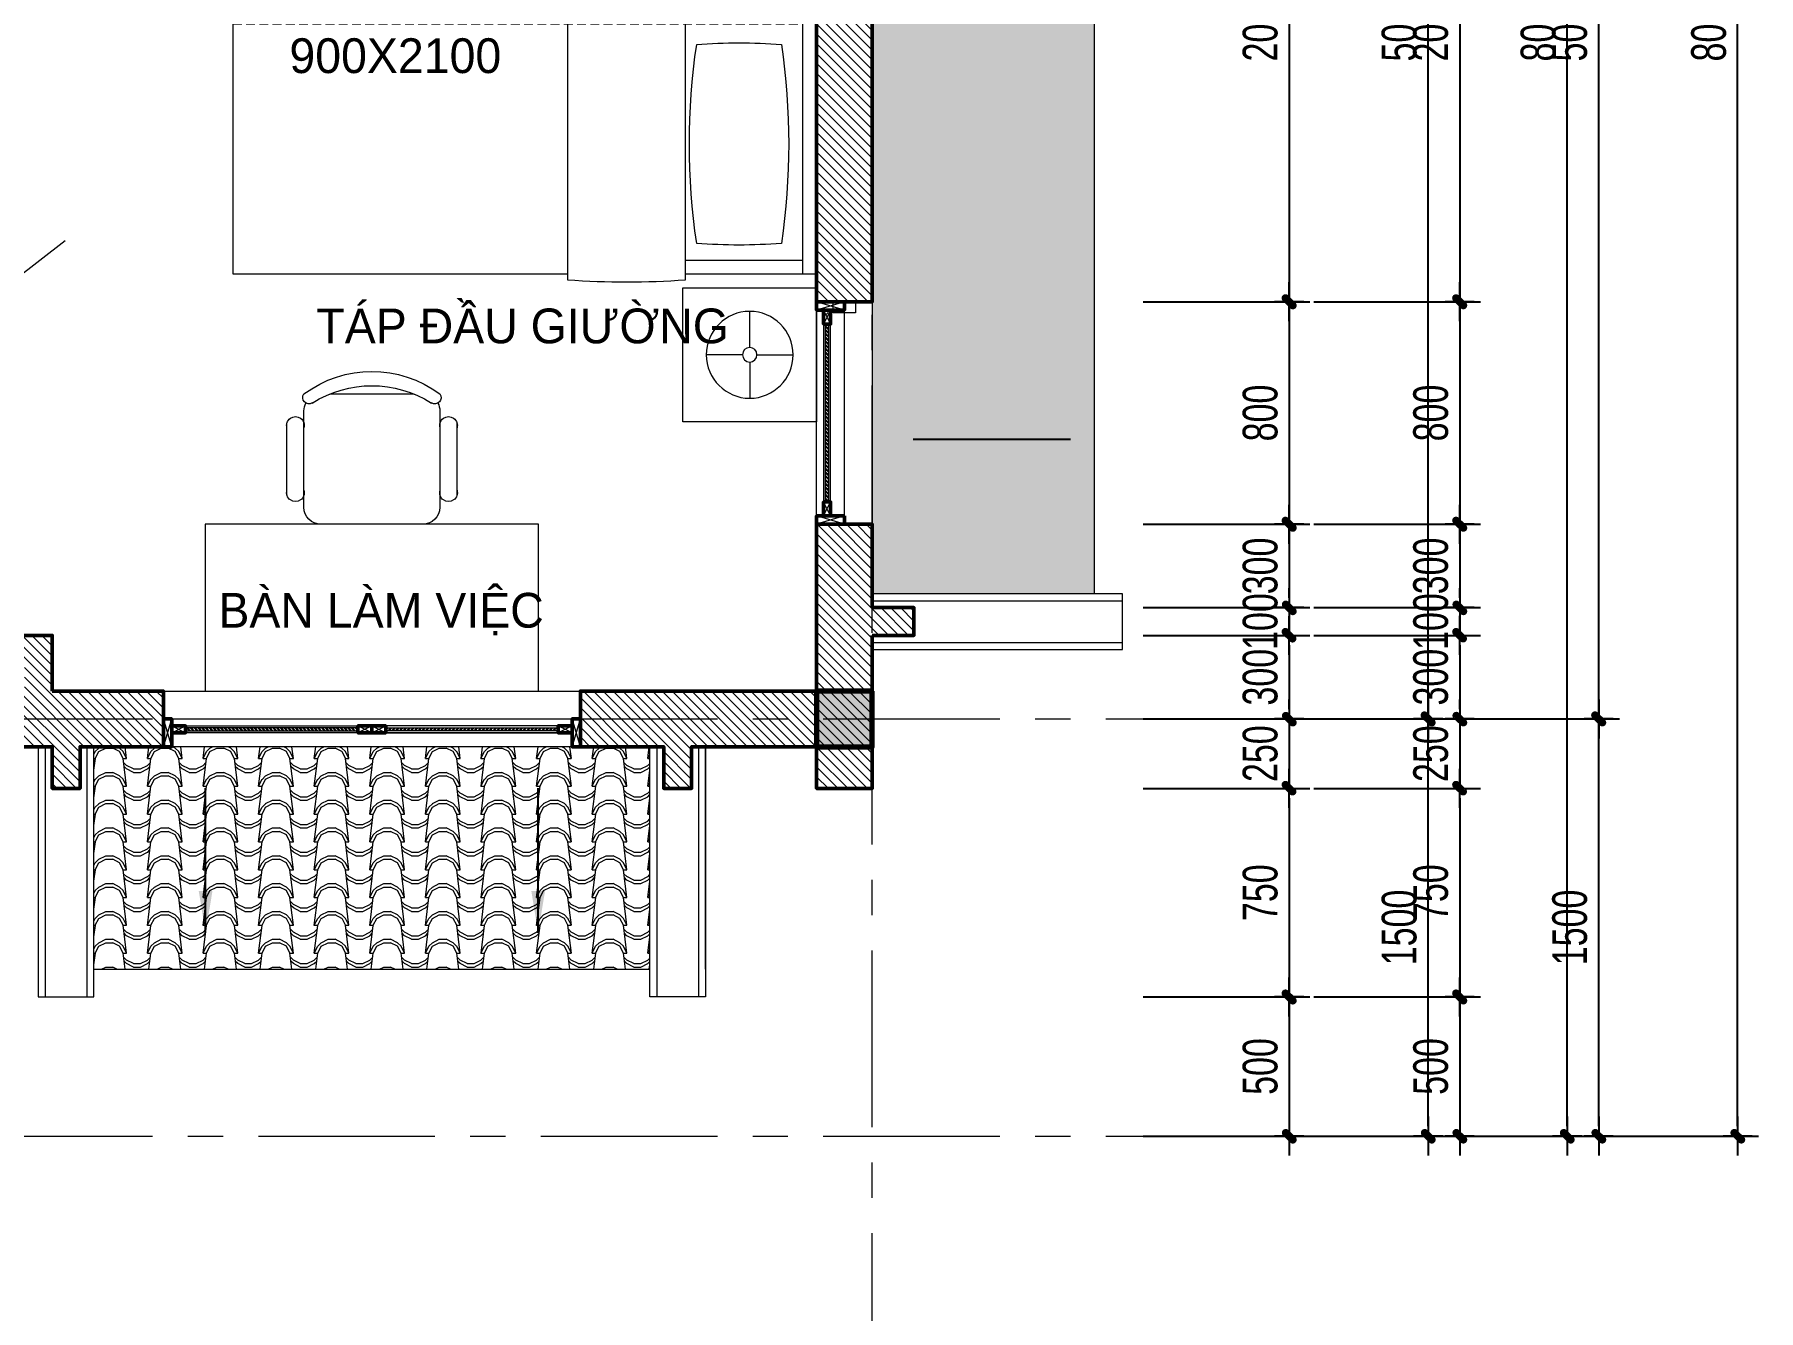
# Model space of a CAD drawing. Header units: inches. Extents: x 88947 to 296847, y 35049 to 161062.
# Drawn here: x 195134 to 201336, y 63079 to 67668 of the extents above; entities that cross this region are included whole.
import ezdxf
from ezdxf.enums import TextEntityAlignment as Align

# ---------------------------------------------------------------- set-up
doc = ezdxf.new("R2010")
doc.units = ezdxf.units.IN
doc.header["$MEASUREMENT"] = 0
doc.header["$PDMODE"] = 1
for name, pattern in [('ACAD_ISO03W100', [30, 12, -18]), ('CENTER', [50.8, 31.75, -6.35, 6.35, -6.35]), ('DASHED2', [9.525, 6.35, -3.175])]:
    doc.linetypes.add(name, pattern=pattern)
for name, color, linetype, lineweight in [('A-Dims', 145, 'Continuous', 25), ('A-Text', 30, 'Continuous', 9), ('CUA', 42, 'Continuous', 20), ('DIM', 7, 'Continuous', 25), ('HACTH', 8, 'Continuous', 5), ('HATCH', 8, 'Continuous', 5), ('KHUNG 1', 6, 'Continuous', 70), ('mb$0$CUA', 42, 'Continuous', 20), ('mb$0$HATCH', 69, 'Continuous', 15), ('mb$0$net cat', 51, 'Continuous', 50), ('mb$0$net manh', 251, 'Continuous', 5), ('netthay', 254, 'Continuous', 25), ('THAY', 3, 'Continuous', 18), ('TRUC', 252, 'ACAD_ISO03W100', 13), ('TUONG', 4, 'Continuous', 50), ('vdung', 56, 'Continuous', 9)]:
    doc.layers.add(name, color=color, linetype=linetype, lineweight=lineweight)
doc.styles.add('FRANKO', font='VFRANKO.TTF')
doc.styles.add('VNI-HELVE-CONDENSE', font='VNARIAL.TTF', dxfattribs={"width": 0.7})
doc.dimstyles.new('TAS-100', dxfattribs={"dimscale": 50, "dimtxt": 2.5, "dimasz": 0.7, "dimexe": 1.5, "dimexo": 1.5, "dimgap": 0.8, "dimtad": 1, "dimdec": 0, "dimzin": 3, "dimdsep": 46, "dimtxsty": 'VNI-HELVE-CONDENSE', "dimblk": 'TICK', "dimcen": 2.5, "dimclrt": 71, "dimazin": 2, "dimtfac": 0.75, "dimtdec": 0, "dimtix": 1, "dimtmove": 2, "dimatfit": 2, "dimldrblk": 'TICK123', "dimfxl": 1.5, "dimtolj": 1, "dimtzin": 0, "dimarcsym": 0})
doc.dimstyles.new('TL 100', dxfattribs={"dimscale": 100, "dimtxt": 1.25, "dimasz": 0.5, "dimexe": 1, "dimexo": 1, "dimgap": 0.5, "dimtad": 1, "dimdec": 0, "dimzin": 3, "dimdsep": 46, "dimtxsty": 'VNI-HELVE-CONDENSE', "dimblk": 'DOT', "dimcen": 2, "dimclrt": 7, "dimazin": 2, "dimtfac": 0.75, "dimtdec": 0, "dimtix": 1, "dimtmove": 2, "dimatfit": 2, "dimfxl": 1.5, "dimtolj": 1, "dimtzin": 0, "dimarcsym": 0})

# ---------------------------------------------------------------- blocks, each defined once
blk = doc.blocks.new('A$C572C6810')
at = {"layer": 'mb$0$HATCH'}
h = blk.add_hatch(dxfattribs=at)
h.set_pattern_fill('ANSI32', color=256, style=0)
h.set_pattern_definition([(315, (-1420, -132.5), (-6.73519, -6.73519), []), (315, (-1415.51, -132.5), (-6.73519, -6.73519), [])])
h.paths.add_polyline_path([(-1420, -142.5), (-800, -142.5), (-800, -132.5), (-1420, -132.5)])
h = blk.add_hatch(dxfattribs=at)
h.set_pattern_fill('ANSI32', color=256, style=0)
h.set_pattern_definition([(225, (-80, -132.5), (6.73519, -6.73519), []), (225, (-84.49, -132.5), (6.73519, -6.73519), [])])
h.paths.add_polyline_path([(-80, -142.5), (-700, -142.5), (-700, -132.5), (-80, -132.5)])
at = {"layer": 'mb$0$CUA'}
for points in [[(-1500, -200), (0, -200), (0, 0), (-1500, 0)], [(-30, -200), (-30, -100), (-1470, -100), (-1470, -200)], [(-30, -150), (-30, -100), (-1470, -100), (-1470, -150)], [(-750, -125), (-750, -150), (-1420, -150), (-1420, -125)], [(-1420, -142.5), (-800, -142.5), (-800, -132.5), (-1420, -132.5)], [(-750, -125), (-750, -150), (-80, -150), (-80, -125)], [(-80, -142.5), (-700, -142.5), (-700, -132.5), (-80, -132.5)]]:
    blk.add_lwpolyline(points, close=True, dxfattribs=at)
at = {"layer": 'mb$0$net cat'}
for points in [[(-1500, -200), (-1500, -100), (-1470, -100), (-1470, -200)], [(0, -200), (0, -100), (-30, -100), (-30, -200)], [(-1470, -125), (-1470, -150), (-1420, -150), (-1420, -125)], [(-750, -125), (-750, -150), (-800, -150), (-800, -125)], [(-750, -125), (-750, -150), (-700, -150), (-700, -125)], [(-30, -125), (-30, -150), (-80, -150), (-80, -125)]]:
    blk.add_lwpolyline(points, close=True, dxfattribs=at)
at = {"layer": 'mb$0$net manh'}
for points in [[(-1500, -200), (-1470, -100)], [(-1470, -200), (-1500, -100)], [(0, -200), (-30, -100)], [(-30, -200), (0, -100)], [(-1470, -150), (-1420, -125)], [(-1470, -125), (-1420, -150)], [(-750, -150), (-800, -125)], [(-750, -125), (-800, -150)], [(-750, -150), (-700, -125)], [(-750, -125), (-700, -150)], [(-30, -150), (-80, -125)], [(-30, -125), (-80, -150)]]:
    blk.add_lwpolyline(points, dxfattribs=at)
blk = doc.blocks.new('TICK')
at = {"layer": 'A-Dims', "color": 1}
for p, q in [((-2, 0), (2, 0)), ((0, 1.5), (0, -1.5))]:
    blk.add_line(p, q, dxfattribs=at)
at = {"layer": 'A-Dims', "color": 1, "const_width": 0.788}
blk.add_lwpolyline([(-0.33, -0.35), (0.38, 0.38)], dxfattribs=at)
at = {"layer": 'A-Dims', "color": 1, "const_width": 0.394}
for points in [[(0.24, 0.52, -0.414214), (0.52, 0.52, -1)], [(0.52, 0.52, -0.414214), (0.52, 0.24, -1)], [(-0.47, -0.21, 0.414214), (-0.47, -0.49, 1)], [(-0.47, -0.49, 0.414214), (-0.19, -0.49, 1)]]:
    blk.add_lwpolyline(points, format="xyb", dxfattribs=at)
blk = doc.blocks.new('*D354')
at = {"layer": 'Defpoints', "color": 0}
for p in [(199047.7, 65206.8), (200147.7, 65206.8), (199047.7, 63706.8)]:
    blk.add_point(p, dxfattribs=at)
at = {"layer": 'DIM', "color": 0, "lineweight": -2}
for p, q in [((199122.7, 65206.8), (200222.7, 65206.8)), ((200147.7, 63741.8), (200147.7, 65171.8)), ((199122.7, 63706.8), (200222.7, 63706.8))]:
    blk.add_line(p, q, dxfattribs=at)
at = {"layer": 'DIM', "color": 0, "lineweight": -2, "xscale": 35, "yscale": 35, "zscale": 35}
for p, rotation in [((200147.7, 65206.8), 90), ((200147.7, 63706.8), 270)]:
    blk.add_blockref('TICK', p, dxfattribs=dict(at, rotation=rotation))
at = {"layer": 'DIM', "color": 71, "insert": (200044, 64456.8), "char_height": 125, "attachment_point": 5, "rotation": 90, "style": 'VNI-HELVE-CONDENSE'}
blk.add_mtext('\\A1;1500', dxfattribs=at)
blk = doc.blocks.new('TICK123')
at = {"layer": 'A-Dims', "color": 1}
blk.add_lwpolyline([(0.05, 0, 0, 0.84, 0), (-2.11, 0, 8.4, 8.4, 0)], format="xyseb", dxfattribs=at)
blk = doc.blocks.new('*D355')
at = {"layer": 'Defpoints', "color": 0}
for p in [(199047.7, 70206.8), (200147.7, 70206.8), (199047.7, 65206.8)]:
    blk.add_point(p, dxfattribs=at)
at = {"layer": 'DIM', "color": 0, "lineweight": -2}
for p, q in [((199122.7, 70206.8), (200222.7, 70206.8)), ((200147.7, 65241.8), (200147.7, 70171.8)), ((199122.7, 65206.8), (200222.7, 65206.8))]:
    blk.add_line(p, q, dxfattribs=at)
at = {"layer": 'DIM', "color": 0, "lineweight": -2, "xscale": 35, "yscale": 35, "zscale": 35}
for p, rotation in [((200147.7, 70206.8), 90), ((200147.7, 65206.8), 270)]:
    blk.add_blockref('TICK', p, dxfattribs=dict(at, rotation=rotation))
at = {"layer": 'DIM', "color": 71, "insert": (200044, 67706.8), "char_height": 125, "attachment_point": 5, "rotation": 90, "style": 'VNI-HELVE-CONDENSE'}
blk.add_mtext('\\A1;5000', dxfattribs=at)
blk = doc.blocks.new('*D357')
at = {"layer": 'Defpoints', "color": 0}
for p in [(199047.7, 71706.8), (200647.7, 71706.8), (199047.7, 63706.8)]:
    blk.add_point(p, dxfattribs=at)
at = {"layer": 'DIM', "color": 0, "lineweight": -2}
for p, q in [((199122.7, 71706.8), (200722.7, 71706.8)), ((200647.7, 63741.8), (200647.7, 71671.8)), ((199122.7, 63706.8), (200722.7, 63706.8))]:
    blk.add_line(p, q, dxfattribs=at)
at = {"layer": 'DIM', "color": 0, "lineweight": -2, "xscale": 35, "yscale": 35, "zscale": 35}
for p, rotation in [((200647.7, 71706.8), 90), ((200647.7, 63706.8), 270)]:
    blk.add_blockref('TICK', p, dxfattribs=dict(at, rotation=rotation))
at = {"layer": 'DIM', "color": 71, "insert": (200544, 67706.8), "char_height": 125, "attachment_point": 5, "rotation": 90, "style": 'VNI-HELVE-CONDENSE'}
blk.add_mtext('\\A1;8000', dxfattribs=at)
blk = doc.blocks.new('*D364')
at = {"layer": 'Defpoints', "color": 0}
for p in [(199047.7, 68706.8), (199047.7, 66706.8), (199647.7, 66706.8)]:
    blk.add_point(p, dxfattribs=at)
at = {"layer": 'DIM', "color": 0, "lineweight": -2}
for p, q in [((199122.7, 68706.8), (199722.7, 68706.8)), ((199647.7, 68671.8), (199647.7, 66741.8)), ((199122.7, 66706.8), (199722.7, 66706.8))]:
    blk.add_line(p, q, dxfattribs=at)
at = {"layer": 'DIM', "color": 0, "lineweight": -2, "xscale": 35, "yscale": 35, "zscale": 35}
for p, rotation in [((199647.7, 68706.8), 90), ((199647.7, 66706.8), 270)]:
    blk.add_blockref('TICK', p, dxfattribs=dict(at, rotation=rotation))
at = {"layer": 'DIM', "color": 71, "insert": (199544, 67706.8), "char_height": 125, "attachment_point": 5, "rotation": 90, "style": 'VNI-HELVE-CONDENSE'}
blk.add_mtext('\\A1;2000', dxfattribs=at)
blk = doc.blocks.new('*D365')
at = {"layer": 'Defpoints', "color": 0}
for p in [(199047.7, 66706.8), (199047.7, 65906.8), (199647.7, 65906.8)]:
    blk.add_point(p, dxfattribs=at)
at = {"layer": 'DIM', "color": 0, "lineweight": -2}
for p, q in [((199122.7, 66706.8), (199722.7, 66706.8)), ((199647.7, 66671.8), (199647.7, 65941.8)), ((199122.7, 65906.8), (199722.7, 65906.8))]:
    blk.add_line(p, q, dxfattribs=at)
at = {"layer": 'DIM', "color": 0, "lineweight": -2, "xscale": 35, "yscale": 35, "zscale": 35}
for p, rotation in [((199647.7, 66706.8), 90), ((199647.7, 65906.8), 270)]:
    blk.add_blockref('TICK', p, dxfattribs=dict(at, rotation=rotation))
at = {"layer": 'DIM', "color": 71, "insert": (199544, 66306.8), "char_height": 125, "attachment_point": 5, "rotation": 90, "style": 'VNI-HELVE-CONDENSE'}
blk.add_mtext('\\A1;800', dxfattribs=at)
blk = doc.blocks.new('*D366')
at = {"layer": 'Defpoints', "color": 0}
for p in [(199047.7, 65906.8), (199047.7, 65606.8), (199647.7, 65606.8)]:
    blk.add_point(p, dxfattribs=at)
at = {"layer": 'DIM', "color": 0, "lineweight": -2}
for p, q in [((199122.7, 65906.8), (199722.7, 65906.8)), ((199647.7, 65871.8), (199647.7, 65641.8)), ((199122.7, 65606.8), (199722.7, 65606.8))]:
    blk.add_line(p, q, dxfattribs=at)
at = {"layer": 'DIM', "color": 0, "lineweight": -2, "xscale": 35, "yscale": 35, "zscale": 35}
for p, rotation in [((199647.7, 65906.8), 90), ((199647.7, 65606.8), 270)]:
    blk.add_blockref('TICK', p, dxfattribs=dict(at, rotation=rotation))
at = {"layer": 'DIM', "color": 71, "insert": (199543.9, 65756.8), "char_height": 125, "attachment_point": 5, "rotation": 90, "style": 'VNI-HELVE-CONDENSE'}
blk.add_mtext('\\A1;300', dxfattribs=at)
blk = doc.blocks.new('*D367')
at = {"layer": 'Defpoints', "color": 0}
for p in [(199047.7, 65606.8), (199047.7, 65506.8), (199647.7, 65506.8)]:
    blk.add_point(p, dxfattribs=at)
at = {"layer": 'DIM', "color": 0, "lineweight": -2}
for p, q in [((199647.7, 65641.8), (199647.7, 65676.8)), ((199122.7, 65606.8), (199722.7, 65606.8)), ((199647.7, 65606.8), (199647.7, 65506.8)), ((199122.7, 65506.8), (199722.7, 65506.8)), ((199647.7, 65471.8), (199647.7, 65436.8))]:
    blk.add_line(p, q, dxfattribs=at)
at = {"layer": 'DIM', "color": 0, "lineweight": -2, "xscale": 35, "yscale": 35, "zscale": 35}
for p, rotation in [((199647.7, 65606.8), 270), ((199647.7, 65506.8), 90)]:
    blk.add_blockref('TICK', p, dxfattribs=dict(at, rotation=rotation))
at = {"layer": 'DIM', "color": 71, "insert": (199544, 65556.8), "char_height": 125, "attachment_point": 5, "rotation": 90, "style": 'VNI-HELVE-CONDENSE'}
blk.add_mtext('\\A1;100', dxfattribs=at)
blk = doc.blocks.new('*D368')
at = {"layer": 'Defpoints', "color": 0}
for p in [(199047.7, 65506.8), (199047.7, 65206.8), (199647.7, 65206.8)]:
    blk.add_point(p, dxfattribs=at)
at = {"layer": 'DIM', "color": 0, "lineweight": -2}
for p, q in [((199122.7, 65506.8), (199722.7, 65506.8)), ((199647.7, 65471.8), (199647.7, 65241.8)), ((199122.7, 65206.8), (199722.7, 65206.8))]:
    blk.add_line(p, q, dxfattribs=at)
at = {"layer": 'DIM', "color": 0, "lineweight": -2, "xscale": 35, "yscale": 35, "zscale": 35}
for p, rotation in [((199647.7, 65506.8), 90), ((199647.7, 65206.8), 270)]:
    blk.add_blockref('TICK', p, dxfattribs=dict(at, rotation=rotation))
at = {"layer": 'DIM', "color": 71, "insert": (199543.9, 65356.8), "char_height": 125, "attachment_point": 5, "rotation": 90, "style": 'VNI-HELVE-CONDENSE'}
blk.add_mtext('\\A1;300', dxfattribs=at)
blk = doc.blocks.new('*D369')
at = {"layer": 'Defpoints', "color": 0}
for p in [(199047.7, 65206.8), (199047.7, 64956.8), (199647.7, 64956.8)]:
    blk.add_point(p, dxfattribs=at)
at = {"layer": 'DIM', "color": 0, "lineweight": -2}
for p, q in [((199647.7, 65241.8), (199647.7, 65276.8)), ((199122.7, 65206.8), (199722.7, 65206.8)), ((199647.7, 65206.8), (199647.7, 64956.8)), ((199122.7, 64956.8), (199722.7, 64956.8)), ((199647.7, 64921.8), (199647.7, 64886.8))]:
    blk.add_line(p, q, dxfattribs=at)
at = {"layer": 'DIM', "color": 0, "lineweight": -2, "xscale": 35, "yscale": 35, "zscale": 35}
for p, rotation in [((199647.7, 65206.8), 270), ((199647.7, 64956.8), 90)]:
    blk.add_blockref('TICK', p, dxfattribs=dict(at, rotation=rotation))
at = {"layer": 'DIM', "color": 71, "insert": (199544, 65081.8), "char_height": 125, "attachment_point": 5, "rotation": 90, "style": 'VNI-HELVE-CONDENSE'}
blk.add_mtext('\\A1;250', dxfattribs=at)
blk = doc.blocks.new('*D370')
at = {"layer": 'Defpoints', "color": 0}
for p in [(199047.7, 64206.8), (199047.7, 63706.8), (199647.7, 63706.8)]:
    blk.add_point(p, dxfattribs=at)
at = {"layer": 'DIM', "color": 0, "lineweight": -2}
for p, q in [((199122.7, 64206.8), (199722.7, 64206.8)), ((199647.7, 64171.8), (199647.7, 63741.8)), ((199122.7, 63706.8), (199722.7, 63706.8))]:
    blk.add_line(p, q, dxfattribs=at)
at = {"layer": 'DIM', "color": 0, "lineweight": -2, "xscale": 35, "yscale": 35, "zscale": 35}
for p, rotation in [((199647.7, 64206.8), 90), ((199647.7, 63706.8), 270)]:
    blk.add_blockref('TICK', p, dxfattribs=dict(at, rotation=rotation))
at = {"layer": 'DIM', "color": 71, "insert": (199544, 63956.8), "char_height": 125, "attachment_point": 5, "rotation": 90, "style": 'VNI-HELVE-CONDENSE'}
blk.add_mtext('\\A1;500', dxfattribs=at)
blk = doc.blocks.new('_Dot')
at = {"layer": 'netthay', "color": 0, "lineweight": -2}
blk.add_line((-0.5, 0), (-1, 0), dxfattribs=at)
at = {"layer": 'netthay', "color": 0, "const_width": 0.5}
blk.add_lwpolyline([(-0.25, 0, 1), (0.25, 0, 1)], format="xyb", close=True, dxfattribs=at)
blk = doc.blocks.new('*D389')
at = {"layer": 'Defpoints', "color": 0}
for p in [(199047.7, 64956.8), (199047.7, 64206.8), (199647.7, 64206.8)]:
    blk.add_point(p, dxfattribs=at)
at = {"layer": 'DIM', "color": 0, "lineweight": -2}
for p, q in [((199122.7, 64956.8), (199722.7, 64956.8)), ((199647.7, 64921.8), (199647.7, 64241.8)), ((199122.7, 64206.8), (199722.7, 64206.8))]:
    blk.add_line(p, q, dxfattribs=at)
at = {"layer": 'DIM', "color": 0, "lineweight": -2, "xscale": 35, "yscale": 35, "zscale": 35}
for p, rotation in [((199647.7, 64956.8), 90), ((199647.7, 64206.8), 270)]:
    blk.add_blockref('TICK', p, dxfattribs=dict(at, rotation=rotation))
at = {"layer": 'DIM', "color": 71, "insert": (199544, 64581.8), "char_height": 125, "attachment_point": 5, "rotation": 90, "style": 'VNI-HELVE-CONDENSE'}
blk.add_mtext('\\A1;750', dxfattribs=at)
blk = doc.blocks.new('A$C1B5E3228')
at = {"layer": 'mb$0$HATCH'}
h = blk.add_hatch(dxfattribs=at)
h.set_pattern_fill('ANSI32', color=256, angle=-90, style=0)
h.set_pattern_definition([(135, (-32.5, -670), (-6.73519, -6.73519), []), (135, (-32.5, -665.51), (-6.73519, -6.73519), [])])
h.paths.add_polyline_path([(-42.5, -720), (-42.5, -80), (-32.5, -80), (-32.5, -720)])
at = {"layer": 'CUA'}
for points in [[(-100, 0), (-100, -800)], [(0, 0), (0, -800)], [(0, 0), (0, -800)]]:
    blk.add_lwpolyline(points, dxfattribs=at)
at = {"layer": 'HATCH', "linetype": 'DASHED2', "ltscale": 2}
blk.add_lwpolyline([(-32.3, -752.3), (-50, -770)], dxfattribs=at)
at = {"layer": 'mb$0$CUA'}
for points in [[(-25, -30), (-50, -30), (-50, -720), (-25, -720)], [(-42.5, -720), (-42.5, -80), (-32.5, -80), (-32.5, -720)]]:
    blk.add_lwpolyline(points, close=True, dxfattribs=at)
at = {"layer": 'mb$0$net cat'}
for points in [[(-100, -30), (0, -30), (0, 0), (-100, 0)], [(-25, -30), (-50, -30), (-50, -80), (-25, -80)], [(-25, -770), (-50, -770), (-50, -720), (-25, -720)], [(-100, -800), (0, -800), (0, -770), (-100, -770)]]:
    blk.add_lwpolyline(points, close=True, dxfattribs=at)
at = {"layer": 'mb$0$net manh'}
for points in [[(-100, -30), (0, 0)], [(-100, 0), (0, -30)], [(-50, -30), (-25, -80)], [(-25, -30), (-50, -80)], [(-50, -770), (-25, -720)], [(-25, -770), (-50, -720)], [(-100, -800), (0, -770)], [(-100, -770), (0, -800)]]:
    blk.add_lwpolyline(points, dxfattribs=at)
blk = doc.blocks.new('MMMMMM')
at = {"ltscale": 5}
for p, q in [((-1420, 2546.3), (-1420, 2064.8)), ((-938.6, 2546.3), (-1420, 2546.3)), ((-938.6, 2064.8), (-938.6, 2546.3)), ((961.4, 2064.8), (961.4, 2546.3)), ((961.4, 2546.3), (1442.9, 2546.3)), ((1442.9, 2546.3), (1442.9, 2064.8)), ((-1179.3, 2331.6), (-1179.3, 2461.7)), ((1202.1, 2331.6), (1202.1, 2461.7)), ((-1205.4, 2305.5), (-1335.5, 2305.5)), ((-1153.2, 2305.5), (-1023.1, 2305.5)), ((1176, 2305.5), (1045.9, 2305.5)), ((1228.2, 2305.5), (1358.3, 2305.5)), ((-1179.3, 2279.4), (-1179.3, 2149.3)), ((1202.1, 2279.4), (1202.1, 2149.3)), ((-1420, 2064.8), (-938.6, 2064.8)), ((1442.9, 2064.8), (961.4, 2064.8))]:
    blk.add_line(p, q, dxfattribs=at)
for p, q in [((-888.6, 2074.8), (-888.6, 2546.3)), ((-888.6, 2546.3), (911.4, 2546.3)), ((911.4, 2546.3), (911.4, 2074.8)), ((-888.6, 2496.3), (911.4, 2496.3)), ((-838.6, 2074.8), (-838.6, 2496.3)), ((861.4, 2074.8), (861.4, 2496.3)), ((-888.6, 446.3), (-888.6, 1650.4)), ((911.4, 1650.4), (911.4, 446.3)), ((911.4, 446.3), (-888.6, 446.3))]:
    blk.add_line(p, q)
at = {"linetype": 'DASHED2', "ltscale": 5}
blk.add_lwpolyline([(11.4, 446.3), (11.4, 2496.3)], dxfattribs=at)
for points in [[(-63.6, 2114.8, 0.041427), (-63.6, 2419.4, 0.073603), (-778.5, 2419.4, 0.041427), (-778.5, 2114.8, 0.073603)], [(604.8, 1814.6, -0.142857), (341.3, 1909.5, -0.142857), (436.2, 2173, -0.142857), (699.7, 2078.1, -0.142857)]]:
    blk.add_lwpolyline(points, format="xyb", close=True)
for points in [[(155.8, 2105.5, -0.007164), (86.5, 2114.8, -0.041427), (86.5, 2419.4, -0.073603), (801.4, 2419.4, -0.041427), (801.4, 2114.8, 0.022866), (678.6, 2092.6, -0.004984)], [(406.7, 2127.5, 0.027122), (377.3, 2173, 0.142857), (113.8, 2078.1, 0.142857), (208.7, 1814.6, 0.103805), (406.7, 1869.2, 0.103805)]]:
    blk.add_lwpolyline(points, format="xyb")
for points in [[(-910.3, 2074.8), (114, 2074.8)], [(699.5, 2074.8), (931.7, 2074.8)], [(931.7, 1650.4), (-910.3, 1650.4)]]:
    blk.add_lwpolyline(points)
at = {"ltscale": 5}
for centre, radius in [((-1179.3, 2305.5), 156.2), ((1202.1, 2305.5), 156.2), ((-1179.3, 2305.5), 26.1), ((1202.1, 2305.5), 26.1)]:
    blk.add_circle(centre, radius, dxfattribs=at)
for centre, radius, start, end in [((1815.8, 1862.6), 2734.4, 175.54819, 184.45181), ((464.1, 2357.6), 448.1, 218.59084, 254.27888), ((349.4, 2357.6), 448.1, 268.96603, 321.40916), ((-1794.4, 1862.6), 2734.4, 355.54819, 4.45181)]:
    blk.add_arc(centre, radius, start, end)
blk = doc.blocks.new('A$C00C66ECE')
for p, q in [((611.2, 685.8), (154, 685.8)), ((1.6, 555.6), (1.6, 231.8)), ((77.8, 609.6), (77.8, 177.8)), ((687.4, 177.8), (687.4, 609.6)), ((764.6, 555.6), (764.6, 231.8)), ((193.6, 101.6), (571.6, 101.6))]:
    blk.add_line(p, q)
for centre, radius, start, end in [((154, 609.6), 76.2, 90, 180), ((611.2, 609.6), 76.2, 0, 90), ((39.7, 544.5), 39.7, 343.7398, 196.2602), ((726.5, 544.5), 39.7, 343.7398, 196.2602), ((39.7, 242.9), 39.7, 163.7398, 16.2602), ((726.5, 242.9), 39.7, 163.7398, 16.2602), ((154, 177.8), 76.2, 180, 207.58444), ((611.2, 177.8), 76.2, 332.41556, 0), ((100.1, 118.2), 27.9, 57.97259, 216.69006), ((382.6, 508), 508, 233.1301, 306.8699), ((382.6, 563.3), 498.9, 237.57575, 302.42425), ((665, 118.2), 27.9, 323.30994, 122.02741)]:
    blk.add_arc(centre, radius, start, end)
blk = doc.blocks.new('*D3115')
at = {"layer": 'Defpoints', "color": 0}
for p in [(13450, -29452.1), (14550, -29452.1), (13450, -30952.1)]:
    blk.add_point(p, dxfattribs=at)
at = {"layer": 'DIM', "color": 0, "lineweight": -2}
for p, q in [((13525, -29452.1), (14625, -29452.1)), ((14550, -30917.1), (14550, -29487.1)), ((13525, -30952.1), (14625, -30952.1))]:
    blk.add_line(p, q, dxfattribs=at)
at = {"layer": 'DIM', "color": 0, "lineweight": -2, "xscale": 35, "yscale": 35, "zscale": 35}
for p, rotation in [((14550, -29452.1), 90), ((14550, -30952.1), 270)]:
    blk.add_blockref('TICK', p, dxfattribs=dict(at, rotation=rotation))
at = {"layer": 'DIM', "color": 71, "insert": (14446.2, -30202.1), "char_height": 125, "attachment_point": 5, "rotation": 90, "style": 'VNI-HELVE-CONDENSE'}
blk.add_mtext('\\A1;1500', dxfattribs=at)
blk = doc.blocks.new('*D3116')
at = {"layer": 'Defpoints', "color": 0}
for p in [(13450, -24452.1), (14550, -24452.1), (13450, -29452.1)]:
    blk.add_point(p, dxfattribs=at)
at = {"layer": 'DIM', "color": 0, "lineweight": -2}
for p, q in [((13525, -24452.1), (14625, -24452.1)), ((14550, -29417.1), (14550, -24487.1)), ((13525, -29452.1), (14625, -29452.1))]:
    blk.add_line(p, q, dxfattribs=at)
at = {"layer": 'DIM', "color": 0, "lineweight": -2, "xscale": 35, "yscale": 35, "zscale": 35}
for p, rotation in [((14550, -24452.1), 90), ((14550, -29452.1), 270)]:
    blk.add_blockref('TICK', p, dxfattribs=dict(at, rotation=rotation))
at = {"layer": 'DIM', "color": 71, "insert": (14446.2, -26952.1), "char_height": 125, "attachment_point": 5, "rotation": 90, "style": 'VNI-HELVE-CONDENSE'}
blk.add_mtext('\\A1;5000', dxfattribs=at)
blk = doc.blocks.new('*D3118')
at = {"layer": 'Defpoints', "color": 0}
for p in [(13450, -22952.1), (15050, -22952.1), (13450, -30952.1)]:
    blk.add_point(p, dxfattribs=at)
at = {"layer": 'DIM', "color": 0, "lineweight": -2}
for p, q in [((13525, -22952.1), (15125, -22952.1)), ((15050, -30917.1), (15050, -22987.1)), ((13525, -30952.1), (15125, -30952.1))]:
    blk.add_line(p, q, dxfattribs=at)
at = {"layer": 'DIM', "color": 0, "lineweight": -2, "xscale": 35, "yscale": 35, "zscale": 35}
for p, rotation in [((15050, -22952.1), 90), ((15050, -30952.1), 270)]:
    blk.add_blockref('TICK', p, dxfattribs=dict(at, rotation=rotation))
at = {"layer": 'DIM', "color": 71, "insert": (14946.2, -26952.1), "char_height": 125, "attachment_point": 5, "rotation": 90, "style": 'VNI-HELVE-CONDENSE'}
blk.add_mtext('\\A1;8000', dxfattribs=at)
blk = doc.blocks.new('*D3125')
at = {"layer": 'Defpoints', "color": 0}
for p in [(13450, -25952.1), (13450, -27952.1), (14050, -27952.1)]:
    blk.add_point(p, dxfattribs=at)
at = {"layer": 'DIM', "color": 0, "lineweight": -2}
for p, q in [((13525, -25952.1), (14125, -25952.1)), ((14050, -25987.1), (14050, -27917.1)), ((13525, -27952.1), (14125, -27952.1))]:
    blk.add_line(p, q, dxfattribs=at)
at = {"layer": 'DIM', "color": 0, "lineweight": -2, "xscale": 35, "yscale": 35, "zscale": 35}
for p, rotation in [((14050, -25952.1), 90), ((14050, -27952.1), 270)]:
    blk.add_blockref('TICK', p, dxfattribs=dict(at, rotation=rotation))
at = {"layer": 'DIM', "color": 71, "insert": (13946.2, -26952.1), "char_height": 125, "attachment_point": 5, "rotation": 90, "style": 'VNI-HELVE-CONDENSE'}
blk.add_mtext('\\A1;2000', dxfattribs=at)
blk = doc.blocks.new('*D3126')
at = {"layer": 'Defpoints', "color": 0}
for p in [(13450, -27952.1), (13450, -28752.1), (14050, -28752.1)]:
    blk.add_point(p, dxfattribs=at)
at = {"layer": 'DIM', "color": 0, "lineweight": -2}
for p, q in [((13525, -27952.1), (14125, -27952.1)), ((14050, -27987.1), (14050, -28717.1)), ((13525, -28752.1), (14125, -28752.1))]:
    blk.add_line(p, q, dxfattribs=at)
at = {"layer": 'DIM', "color": 0, "lineweight": -2, "xscale": 35, "yscale": 35, "zscale": 35}
for p, rotation in [((14050, -27952.1), 90), ((14050, -28752.1), 270)]:
    blk.add_blockref('TICK', p, dxfattribs=dict(at, rotation=rotation))
at = {"layer": 'DIM', "color": 71, "insert": (13946.2, -28352.1), "char_height": 125, "attachment_point": 5, "rotation": 90, "style": 'VNI-HELVE-CONDENSE'}
blk.add_mtext('\\A1;800', dxfattribs=at)
blk = doc.blocks.new('*D3127')
at = {"layer": 'Defpoints', "color": 0}
for p in [(13450, -28752.1), (13450, -29052.1), (14050, -29052.1)]:
    blk.add_point(p, dxfattribs=at)
at = {"layer": 'DIM', "color": 0, "lineweight": -2}
for p, q in [((13525, -28752.1), (14125, -28752.1)), ((14050, -28787.1), (14050, -29017.1)), ((13525, -29052.1), (14125, -29052.1))]:
    blk.add_line(p, q, dxfattribs=at)
at = {"layer": 'DIM', "color": 0, "lineweight": -2, "xscale": 35, "yscale": 35, "zscale": 35}
for p, rotation in [((14050, -28752.1), 90), ((14050, -29052.1), 270)]:
    blk.add_blockref('TICK', p, dxfattribs=dict(at, rotation=rotation))
at = {"layer": 'DIM', "color": 71, "insert": (13946.1, -28902.1), "char_height": 125, "attachment_point": 5, "rotation": 90, "style": 'VNI-HELVE-CONDENSE'}
blk.add_mtext('\\A1;300', dxfattribs=at)
blk = doc.blocks.new('*D3128')
at = {"layer": 'Defpoints', "color": 0}
for p in [(13450, -29052.1), (13450, -29152.1), (14050, -29152.1)]:
    blk.add_point(p, dxfattribs=at)
at = {"layer": 'DIM', "color": 0, "lineweight": -2}
for p, q in [((14050, -29017.1), (14050, -28982.1)), ((13525, -29052.1), (14125, -29052.1)), ((14050, -29052.1), (14050, -29152.1)), ((13525, -29152.1), (14125, -29152.1)), ((14050, -29187.1), (14050, -29222.1))]:
    blk.add_line(p, q, dxfattribs=at)
at = {"layer": 'DIM', "color": 0, "lineweight": -2, "xscale": 35, "yscale": 35, "zscale": 35}
for p, rotation in [((14050, -29052.1), 270), ((14050, -29152.1), 90)]:
    blk.add_blockref('TICK', p, dxfattribs=dict(at, rotation=rotation))
at = {"layer": 'DIM', "color": 71, "insert": (13946.2, -29102.1), "char_height": 125, "attachment_point": 5, "rotation": 90, "style": 'VNI-HELVE-CONDENSE'}
blk.add_mtext('\\A1;100', dxfattribs=at)
blk = doc.blocks.new('*D3129')
at = {"layer": 'Defpoints', "color": 0}
for p in [(13450, -29152.1), (13450, -29452.1), (14050, -29452.1)]:
    blk.add_point(p, dxfattribs=at)
at = {"layer": 'DIM', "color": 0, "lineweight": -2}
for p, q in [((13525, -29152.1), (14125, -29152.1)), ((14050, -29187.1), (14050, -29417.1)), ((13525, -29452.1), (14125, -29452.1))]:
    blk.add_line(p, q, dxfattribs=at)
at = {"layer": 'DIM', "color": 0, "lineweight": -2, "xscale": 35, "yscale": 35, "zscale": 35}
for p, rotation in [((14050, -29152.1), 90), ((14050, -29452.1), 270)]:
    blk.add_blockref('TICK', p, dxfattribs=dict(at, rotation=rotation))
at = {"layer": 'DIM', "color": 71, "insert": (13946.1, -29302.1), "char_height": 125, "attachment_point": 5, "rotation": 90, "style": 'VNI-HELVE-CONDENSE'}
blk.add_mtext('\\A1;300', dxfattribs=at)
blk = doc.blocks.new('*D3130')
at = {"layer": 'Defpoints', "color": 0}
for p in [(13450, -29452.1), (13450, -29702.1), (14050, -29702.1)]:
    blk.add_point(p, dxfattribs=at)
at = {"layer": 'DIM', "color": 0, "lineweight": -2}
for p, q in [((14050, -29417.1), (14050, -29382.1)), ((13525, -29452.1), (14125, -29452.1)), ((14050, -29452.1), (14050, -29702.1)), ((13525, -29702.1), (14125, -29702.1)), ((14050, -29737.1), (14050, -29772.1))]:
    blk.add_line(p, q, dxfattribs=at)
at = {"layer": 'DIM', "color": 0, "lineweight": -2, "xscale": 35, "yscale": 35, "zscale": 35}
for p, rotation in [((14050, -29452.1), 270), ((14050, -29702.1), 90)]:
    blk.add_blockref('TICK', p, dxfattribs=dict(at, rotation=rotation))
at = {"layer": 'DIM', "color": 71, "insert": (13946.2, -29577.1), "char_height": 125, "attachment_point": 5, "rotation": 90, "style": 'VNI-HELVE-CONDENSE'}
blk.add_mtext('\\A1;250', dxfattribs=at)
blk = doc.blocks.new('*D3131')
at = {"layer": 'Defpoints', "color": 0}
for p in [(13450, -30452.1), (13450, -30952.1), (14050, -30952.1)]:
    blk.add_point(p, dxfattribs=at)
at = {"layer": 'DIM', "color": 0, "lineweight": -2}
for p, q in [((13525, -30452.1), (14125, -30452.1)), ((14050, -30487.1), (14050, -30917.1)), ((13525, -30952.1), (14125, -30952.1))]:
    blk.add_line(p, q, dxfattribs=at)
at = {"layer": 'DIM', "color": 0, "lineweight": -2, "xscale": 35, "yscale": 35, "zscale": 35}
for p, rotation in [((14050, -30452.1), 90), ((14050, -30952.1), 270)]:
    blk.add_blockref('TICK', p, dxfattribs=dict(at, rotation=rotation))
at = {"layer": 'DIM', "color": 71, "insert": (13946.2, -30702.1), "char_height": 125, "attachment_point": 5, "rotation": 90, "style": 'VNI-HELVE-CONDENSE'}
blk.add_mtext('\\A1;500', dxfattribs=at)
blk = doc.blocks.new('*D3164')
at = {"layer": 'Defpoints', "color": 0}
for p in [(13450, -29702.1), (13450, -30452.1), (14050, -30452.1)]:
    blk.add_point(p, dxfattribs=at)
at = {"layer": 'DIM', "color": 0, "lineweight": -2}
for p, q in [((13525, -29702.1), (14125, -29702.1)), ((14050, -29737.1), (14050, -30417.1)), ((13525, -30452.1), (14125, -30452.1))]:
    blk.add_line(p, q, dxfattribs=at)
at = {"layer": 'DIM', "color": 0, "lineweight": -2, "xscale": 35, "yscale": 35, "zscale": 35}
for p, rotation in [((14050, -29702.1), 90), ((14050, -30452.1), 270)]:
    blk.add_blockref('TICK', p, dxfattribs=dict(at, rotation=rotation))
at = {"layer": 'DIM', "color": 71, "insert": (13946.2, -30077.1), "char_height": 125, "attachment_point": 5, "rotation": 90, "style": 'VNI-HELVE-CONDENSE'}
blk.add_mtext('\\A1;750', dxfattribs=at)
blk = doc.blocks.new('A$C4B9C0102')
at = {"layer": 'DIM'}
for base, p1, p2, picture, middle in [((15050, -22952.1), (13450, -30952.1), (13450, -22952.1), '*D3118', (14946.2, -26952.1)), ((14550, -24452.1), (13450, -29452.1), (13450, -24452.1), '*D3116', (14446.2, -26952.1)), ((14050, -27952.1), (13450, -25952.1), (13450, -27952.1), '*D3125', (13946.2, -26952.1)), ((14050, -28752.1), (13450, -27952.1), (13450, -28752.1), '*D3126', (13946.2, -28352.1)), ((14050, -29052.1), (13450, -28752.1), (13450, -29052.1), '*D3127', (13946.1, -28902.1)), ((14050, -29152.1), (13450, -29052.1), (13450, -29152.1), '*D3128', (13946.2, -29102.1)), ((14050, -29452.1), (13450, -29152.1), (13450, -29452.1), '*D3129', (13946.1, -29302.1)), ((14550, -29452.1), (13450, -30952.1), (13450, -29452.1), '*D3115', (14446.2, -30202.1)), ((14050, -29702.1), (13450, -29452.1), (13450, -29702.1), '*D3130', (13946.2, -29577.1)), ((14050, -30452.1), (13450, -29702.1), (13450, -30452.1), '*D3164', (13946.2, -30077.1)), ((14050, -30952.1), (13450, -30452.1), (13450, -30952.1), '*D3131', (13946.2, -30702.1))]:
    dim = blk.add_linear_dim(base=base, p1=p1, p2=p2, angle=90, dimstyle='TAS-100', dxfattribs=at)
    dim.commit()
    dim.dimension.update_dxf_attribs({"geometry": picture, "text_midpoint": middle})

msp = doc.modelspace()

# ---------------------------------------------------------------- hatches: boundary and pattern name
at = {"layer": 'HACTH'}
h = msp.add_hatch(dxfattribs=at)
h.set_pattern_fill('TILE_02', color=256, scale=100, angle=90, style=0, pattern_type=2)
h.set_pattern_definition([(90, (111957.75, 48618.47), (-100, 200), [25, -175]), (90, (111945.25, 48618.47), (-100, 200), [25, -75]), (90, (111932.75, 48718.47), (-100, 200), [25, -175]), (90, (111995.25, 48568.47), (-100, 200), [12.5, -100, 12.5, -75]), (135, (111970.25, 48580.97), (-100.00003, 6e-15), [17.6777, -265.165]), (135, (111932.75, 48568.47), (-100.00003, 6e-15), [12.63, -270.2127]), (135, (111920.25, 48568.47), (-100.00003, 6e-15), [15.15, -267.6927]), (225, (111920.25, 48693.47), (-100.00003, 6e-15), [15.15, -267.6927]), (225, (111932.75, 48693.47), (-100.00003, 6e-15), [12.63, -270.2127]), (225, (111970.25, 48680.97), (-100.00003, 6e-15), [17.6777, -265.165]), (116.56505, (111970.25, 48593.47), (-100, 4.5e-05), [27.9509, -195.6559]), (116.56505, (111957.75, 48593.47), (-100, 4.5e-05), [27.9509, -195.6559]), (116.56505, (111945.25, 48543.47), (-100, 4.5e-05), [27.9509, -195.6559]), (116.56505, (111932.75, 48543.47), (-100, 4.5e-05), [27.9509, -195.6559]), (153.43495, (111995.25, 48568.47), (-100, -4.5e-05), [27.9509, -419.2627]), (153.43495, (111995.25, 48580.97), (-100, -4.5e-05), [27.9509, -419.2627]), (206.56505, (111995.25, 48680.97), (-100, 4.5e-05), [27.9509, -419.2627]), (206.56505, (111995.25, 48693.47), (-100, 4.5e-05), [27.9509, -419.2627]), (243.43495, (111970.25, 48668.47), (-100, -4.5e-05), [27.9509, -195.6559]), (243.43495, (111957.75, 48668.47), (-100, -4.5e-05), [27.9509, -195.6559]), (243.43495, (111945.25, 48718.47), (-100, -4.5e-05), [27.9509, -195.6559]), (243.43495, (111932.75, 48718.47), (-100, -4.5e-05), [27.9509, -195.6559]), (172.874984, (111995.249, 48568.469), (-100.0000155, -2.54e-05), [100.7782, -1511.6733]), (187.125016, (111995.249, 48693.469), (-100.0000155, 2.54e-05), [100.7782, -1511.6733])])
h.paths.add_polyline_path([(198947.7, 69756.8), (198147.7, 69756.8), (198147.7, 65656.8), (198947.7, 65656.8)])
h = msp.add_hatch(dxfattribs=at)
h.set_pattern_fill('ANSI31', color=256, scale=200, style=0)
h.set_pattern_definition([(135, (195597.74, 64856.807), (17.67767, 17.67767), [])])
h.paths.add_polyline_path([(195197.7, 65306.8), (195197.7, 65506.8), (194747.7, 65506.8), (194747.7, 67206.8), (194647.7, 67206.8), (194647.7, 66606.8), (193697.7, 66606.8), (193697.7, 67206.8), (193597.7, 67206.8), (193597.7, 66506.8), (194647.7, 66506.8), (194647.7, 65306.8), (194747.7, 65306.8), (194747.7, 65406.8), (195097.7, 65406.8), (195097.7, 65306.8), (194547.7, 65306.8), (194547.7, 65106.8), (195197.7, 65106.8), (195197.7, 64956.8), (195297.7, 64956.8), (195297.7, 65106.8), (195597.7, 65106.8), (195597.7, 65306.8)])
h = msp.add_hatch(dxfattribs=at)
h.set_pattern_fill('TILE_02', color=256, scale=100, style=0, pattern_type=2)
h.set_pattern_definition([(0, (112590.15, 48901.93), (200, 100), [25, -175]), (0, (112590.15, 48914.43), (200, 100), [25, -75]), (0, (112690.15, 48926.93), (200, 100), [25, -175]), (0, (112540.15, 48864.43), (200, 100), [12.5, -100, 12.5, -75]), (45, (112552.65, 48889.425), (0, 100.00003), [17.6777, -265.165]), (45, (112540.15, 48926.925), (0, 100.00003), [12.63, -270.2127]), (45, (112540.15, 48939.425), (0, 100.00003), [15.15, -267.6927]), (135, (112665.15, 48939.425), (0, 100.00003), [15.15, -267.6927]), (135, (112665.15, 48926.925), (0, 100.00003), [12.63, -270.2127]), (135, (112652.65, 48889.425), (0, 100.00003), [17.6777, -265.165]), (26.56505, (112565.15, 48889.425), (4.5e-05, 100), [27.9509, -195.6559]), (26.56505, (112565.15, 48901.925), (4.5e-05, 100), [27.9509, -195.6559]), (26.56505, (112515.15, 48914.425), (4.5e-05, 100), [27.9509, -195.6559]), (26.56505, (112515.15, 48926.925), (4.5e-05, 100), [27.9509, -195.6559]), (63.43495, (112540.147, 48864.425), (-4.5e-05, 100), [27.9509, -419.2627]), (63.43495, (112552.647, 48864.425), (-4.5e-05, 100), [27.9509, -419.2627]), (116.56505, (112652.647, 48864.425), (4.5e-05, 100), [27.9509, -419.2627]), (116.56505, (112665.147, 48864.425), (4.5e-05, 100), [27.9509, -419.2627]), (153.43495, (112640.15, 48889.425), (-4.5e-05, 100), [27.9509, -195.6559]), (153.43495, (112640.15, 48901.925), (-4.5e-05, 100), [27.9509, -195.6559]), (153.43495, (112690.15, 48914.425), (-4.5e-05, 100), [27.9509, -195.6559]), (153.43495, (112690.15, 48926.925), (-4.5e-05, 100), [27.9509, -195.6559]), (82.874984, (112540.147, 48864.425), (-2.54e-05, 100.0000155), [100.7782, -1511.6733]), (97.125016, (112665.147, 48864.425), (2.54e-05, 100.0000155), [100.7782, -1511.6733])])
h.paths.add_polyline_path([(195347.7, 65106.8), (195597.7, 65106.8), (197097.7, 65106.8), (197347.7, 65106.8), (197347.7, 64306.8), (195347.7, 64306.8)])
at = {"layer": 'HATCH'}
h = msp.add_hatch(dxfattribs=at)
h.set_pattern_fill('ANSI31', color=256, scale=200, style=0)
h.set_pattern_definition([(135, (198147.74, 68106.807), (17.67767, 17.67767), [])])
h.paths.add_polyline_path([(198147.7, 66956.8), (198147.7, 66706.8), (197947.7, 66706.8), (197947.7, 68706.8), (198147.7, 68706.8), (198147.7, 67156.8)])
h = msp.add_hatch(dxfattribs=at)
h.set_pattern_fill('ANSI31', color=256, scale=200, style=0)
h.set_pattern_definition([(135, (198147.74, 66556.807), (17.67767, 17.67767), [])])
h.paths.add_polyline_path([(198147.7, 65506.8), (198147.7, 65306.8), (197947.7, 65306.8), (197947.7, 65906.8), (198147.7, 65906.8), (198147.7, 65606.8), (198297.7, 65606.8), (198297.7, 65506.8)])
h = msp.add_hatch(dxfattribs=at)
h.set_pattern_fill('ANSI31', color=256, scale=200, style=0)
h.set_pattern_definition([(135, (198122.74, 65106.807), (17.67767, 17.67767), [])])
h.paths.add_polyline_path([(197947.7, 65306.8), (197097.7, 65306.8), (197097.7, 65106.8), (197397.7, 65106.8), (197397.7, 64956.8), (197497.7, 64956.8), (197497.7, 65106.8), (197947.7, 65106.8), (197947.7, 64956.8), (198147.7, 64956.8), (198147.7, 65306.8)])

# ---------------------------------------------------------------- linework, layer by layer
at = {"layer": 'CUA'}
msp.add_lwpolyline([(198007.7, 66706.8), (198087.7, 66706.8), (198087.7, 66666.8), (198007.7, 66666.8)], close=True, dxfattribs=at)
at = {"layer": 'KHUNG 1'}
msp.add_lwpolyline([(198147.7, 65306.8), (197947.7, 65306.8), (197947.7, 65106.8), (198147.7, 65106.8)], close=True, dxfattribs=at)
msp.add_solid([(198147.7, 65106.8), (197947.7, 65106.8), (198147.7, 65306.8), (197947.7, 65306.8)], dxfattribs=at)
at = {"layer": 'THAY'}
for points in [[(198947.7, 65656.8), (198947.7, 69756.8)], [(198147.7, 65456.8), (199047.7, 65456.8), (199047.7, 65656.8), (198147.7, 65656.8)], [(198147.7, 65631.8), (199047.7, 65631.8)], [(198147.7, 65481.8), (199047.7, 65481.8)], [(195147.7, 65106.8), (195147.7, 64206.8), (195347.7, 64206.8), (195347.7, 65106.8)], [(195172.7, 65106.8), (195172.7, 64206.8)], [(195322.7, 65106.8), (195322.7, 64206.8)], [(197547.7, 65106.8), (197547.7, 64206.8), (197347.7, 64206.8), (197347.7, 65106.8)], [(197372.7, 65106.8), (197372.7, 64206.8)], [(197522.7, 65106.8), (197522.7, 64206.8)], [(197547.7, 64306.8), (197547.7, 65106.8)], [(195347.7, 64306.8), (197347.7, 64306.8)]]:
    msp.add_lwpolyline(points, dxfattribs=at)
msp.add_lwpolyline([(197947.7, 66706.8), (198147.7, 66706.8), (198147.7, 65906.8), (197947.7, 65906.8)], close=True, dxfattribs=at)
at = {"layer": 'TRUC', "linetype": 'CENTER', "ltscale": 20}
for points in [[(198147.7, 61706.8), (198147.7, 74206.8)], [(183747.7, 65206.8), (200147.7, 65206.8)], [(183747.7, 63706.8), (200147.7, 63706.8)]]:
    msp.add_lwpolyline(points, dxfattribs=at)
at = {"layer": 'TUONG'}
for points in [[(198147.7, 66956.8), (198147.7, 66706.8), (197947.7, 66706.8), (197947.7, 68706.8), (198147.7, 68706.8), (198147.7, 67156.8), (198147.7, 67156.8), (198147.7, 66956.8), (198147.7, 66956.8)], [(198147.7, 65506.8), (198147.7, 65306.8), (197947.7, 65306.8), (197947.7, 65906.8), (198147.7, 65906.8), (198147.7, 65606.8), (198297.7, 65606.8), (198297.7, 65506.8), (198147.7, 65506.8)], [(195197.7, 65306.8), (195197.7, 65506.8), (194747.7, 65506.8)], [(194547.7, 65106.8), (195197.7, 65106.8), (195197.7, 64956.8), (195297.7, 64956.8), (195297.7, 65106.8), (195597.7, 65106.8), (195597.7, 65306.8), (195197.7, 65306.8)], [(197947.7, 65306.8), (197097.7, 65306.8), (197097.7, 65106.8), (197397.7, 65106.8), (197397.7, 64956.8), (197497.7, 64956.8), (197497.7, 65106.8), (197947.7, 65106.8), (197947.7, 64956.8), (198147.7, 64956.8), (198147.7, 65306.8), (198147.7, 65306.8), (198147.7, 65306.8), (197947.7, 65306.8), (197947.7, 65306.8)]]:
    msp.add_lwpolyline(points, dxfattribs=at)
at = {"layer": 'vdung'}
msp.add_lwpolyline([(194797.7, 66582.3), (195244.5, 66927.2)], dxfattribs=at)
msp.add_lwpolyline([(195747.7, 65306.8), (196947.7, 65306.8), (196947.7, 65906.8), (195747.7, 65906.8)], close=True, dxfattribs=at)

# ---------------------------------------------------------------- block references
at = {"layer": 'CUA', "xscale": -1}
msp.add_blockref('A$C572C6810', (195597.7, 65306.8), dxfattribs=at)
at = {"layer": 'DIM'}
msp.add_blockref('A$C4B9C0102', (186211.3, 94659), dxfattribs=at)
at = {"layer": 'HACTH', "rotation": 180}
msp.add_blockref('A$C1B5E3228', (197947.7, 65906.8), dxfattribs=at)
at = {"layer": 'vdung', "linetype": 'ByBlock', "xscale": -1, "rotation": 270}
msp.add_blockref('MMMMMM', (195401.5, 67695.4), dxfattribs=at)
at = {"layer": 'vdung', "xscale": -0.8017492711369414, "yscale": 0.8017492711369414, "zscale": 0.8017492711370262, "rotation": 180}
msp.add_blockref('A$C00C66ECE', (196041, 66456.6), dxfattribs=at)

# ---------------------------------------------------------------- texts
at = {"layer": 'A-Text', "style": 'FRANKO'}
for s, rotation, p in [('900X2100', 360, (196051, 67591.7)), ('TAÙP ÑAÀU GIÖÔØNG', 360, (196148.1, 66619.9)), ('BAØN LAØM VIEÄC', 0, (195795.6, 65597.4))]:
    msp.add_text(s, height=125, rotation=rotation, dxfattribs=at).set_placement(p, align=Align.MIDDLE_LEFT)

# ---------------------------------------------------------------- dimensions: what is measured, and where the dimension line sits
at = {"layer": 'DIM'}
for base, p1, p2, picture, middle in [((200647.7, 71706.8), (199047.7, 63706.8), (199047.7, 71706.8), '*D357', (200544, 67706.8)), ((200147.7, 70206.8), (199047.7, 65206.8), (199047.7, 70206.8), '*D355', (200044, 67706.8)), ((199647.7, 66706.8), (199047.7, 68706.8), (199047.7, 66706.8), '*D364', (199544, 67706.8)), ((199647.7, 65906.8), (199047.7, 66706.8), (199047.7, 65906.8), '*D365', (199544, 66306.8)), ((199647.7, 65606.8), (199047.7, 65906.8), (199047.7, 65606.8), '*D366', (199543.9, 65756.8)), ((199647.7, 65506.8), (199047.7, 65606.8), (199047.7, 65506.8), '*D367', (199544, 65556.8)), ((199647.7, 65206.8), (199047.7, 65506.8), (199047.7, 65206.8), '*D368', (199543.9, 65356.8)), ((200147.7, 65206.8), (199047.7, 63706.8), (199047.7, 65206.8), '*D354', (200044, 64456.8)), ((199647.7, 64956.8), (199047.7, 65206.8), (199047.7, 64956.8), '*D369', (199544, 65081.8)), ((199647.7, 64206.8), (199047.7, 64956.8), (199047.7, 64206.8), '*D389', (199544, 64581.8)), ((199647.7, 63706.8), (199047.7, 64206.8), (199047.7, 63706.8), '*D370', (199544, 63956.8))]:
    dim = msp.add_linear_dim(base=base, p1=p1, p2=p2, angle=90, dimstyle='TAS-100', dxfattribs=at)
    dim.commit()
    dim.dimension.update_dxf_attribs({"geometry": picture, "text_midpoint": middle})

# ---------------------------------------------------------------- leaders
at = {"layer": 'THAY'}
for points in [[(198861.4, 66212), (198295, 66212)], [(195749.5, 64437.9), (195749.5, 64957.3)], [(196946, 64437.9), (196946, 64957.3)]]:
    msp.add_leader(points, dimstyle='TL 100', override={"dimasz": 1.5, "dimgap": 0.5, "dimtad": 0}, dxfattribs=at)

doc.saveas('drawing.dxf')
